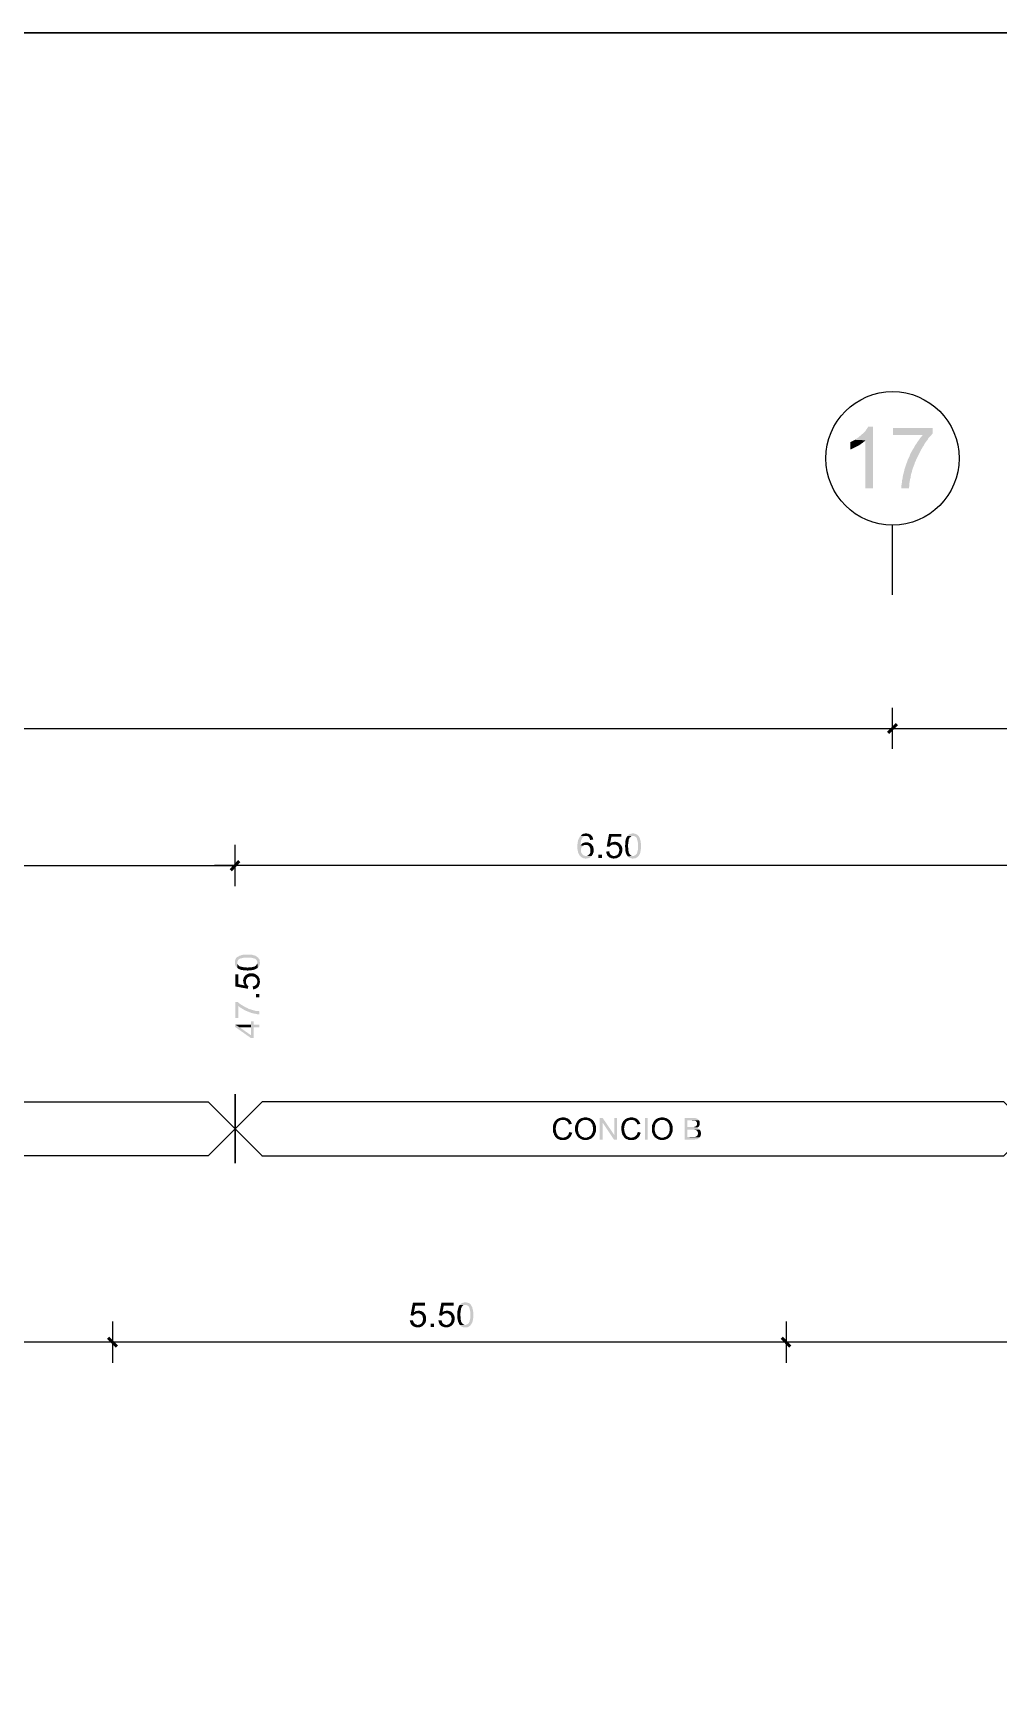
# Model space of a CAD drawing. Header units: millimetres. Extents: x 0.3 to 47.5, y 0.1 to 28.
# Drawn here: x 26.8 to 29.91, y 22.68 to 27.97 of the extents above; entities that cross this region are included whole.
import ezdxf

# ---------------------------------------------------------------- set-up
doc = ezdxf.new("R2010")
doc.units = ezdxf.units.MM
doc.layers.add('PDF _Geometria', color=7, linetype='Continuous')
doc.layers.add('PDF _Riempimenti solidi', color=7, linetype='Continuous')

msp = doc.modelspace()

# ---------------------------------------------------------------- hatches: boundary and pattern name
at = {"layer": 'PDF _Riempimenti solidi', "transparency": 33554559}
for points in [[(29.5033, 26.7024), (29.4875, 26.7024), (29.4875, 26.7016), (29.485, 26.6974), (29.4817, 26.6932), (29.4792, 26.6891), (29.4708, 26.6807), (29.4658, 26.6766), (29.4633, 26.6741), (29.455, 26.6674), (29.45, 26.6641), (29.4458, 26.6607), (29.4792, 26.6591), (29.4792, 26.5049), (29.5033, 26.5049)], [(29.695, 26.6991), (29.5675, 26.6991), (29.5675, 26.6757), (29.6633, 26.6757), (29.6625, 26.6749), (29.6592, 26.6707), (29.6558, 26.6674), (29.6533, 26.6632), (29.65, 26.6582), (29.6467, 26.6541), (29.6442, 26.6499), (29.6408, 26.6449), (29.6375, 26.6399), (29.635, 26.6349), (29.6317, 26.6299), (29.6292, 26.6249), (29.6275, 26.6224), (29.625, 26.6174), (29.6225, 26.6124), (29.6208, 26.6074), (29.6183, 26.6024), (29.6158, 26.5974), (29.6142, 26.5924), (29.6125, 26.5874), (29.61, 26.5816), (29.6083, 26.5766), (29.6067, 26.5716), (29.605, 26.5666), (29.6042, 26.5607), (29.6033, 26.5591), (29.6017, 26.5524), (29.6, 26.5466), (29.5992, 26.5407), (29.5983, 26.5349), (29.5967, 26.5299), (29.5967, 26.5241), (29.5958, 26.5191), (29.595, 26.5141), (29.595, 26.5049), (29.6192, 26.5049), (29.62, 26.5107), (29.6208, 26.5166), (29.6208, 26.5224), (29.6217, 26.5274), (29.6225, 26.5332), (29.6242, 26.5382), (29.625, 26.5441), (29.6258, 26.5491), (29.6275, 26.5541), (29.6292, 26.5591), (29.6292, 26.5616), (29.6308, 26.5666), (29.6325, 26.5716), (29.635, 26.5774), (29.6367, 26.5824), (29.6383, 26.5874), (29.6408, 26.5924), (29.6425, 26.5974), (29.645, 26.6024), (29.6475, 26.6074), (29.65, 26.6124), (29.6525, 26.6174), (29.655, 26.6224), (29.6575, 26.6274), (29.66, 26.6316), (29.6633, 26.6374), (29.6667, 26.6424), (29.6692, 26.6474), (29.6725, 26.6524), (29.6758, 26.6566), (29.6792, 26.6607), (29.6817, 26.6657), (29.685, 26.6691), (29.6883, 26.6732), (29.6917, 26.6766), (29.695, 26.6807)], [(29.4458, 26.6607), (29.4308, 26.6532), (29.4308, 26.6299), (29.4317, 26.6299), (29.4358, 26.6316), (29.4508, 26.6391), (29.4567, 26.6424), (29.4575, 26.6424), (29.4675, 26.6491), (29.4717, 26.6524), (29.4758, 26.6557), (29.4792, 26.6591)], [(28.5817, 25.3957), (28.5783, 25.3957), (28.5758, 25.3949), (28.5733, 25.3949), (28.5683, 25.3924), (28.5667, 25.3907), (28.565, 25.3899), (28.5633, 25.3882), (28.5808, 25.3874), (28.585, 25.3874), (28.5875, 25.3866), (28.5892, 25.3849), (28.5908, 25.3832), (28.5917, 25.3816), (28.5925, 25.3799), (28.5933, 25.3774), (28.5942, 25.3749), (28.6042, 25.3757), (28.6033, 25.3774), (28.6033, 25.3799), (28.6025, 25.3816), (28.6017, 25.3841), (28.6, 25.3874), (28.5983, 25.3891), (28.5967, 25.3907), (28.5958, 25.3916), (28.5925, 25.3932), (28.59, 25.3941), (28.5883, 25.3949), (28.5858, 25.3949), (28.5842, 25.3957)], [(28.6942, 25.3941), (28.655, 25.3941), (28.6475, 25.3541), (28.6558, 25.3524), (28.6575, 25.3541), (28.6583, 25.3557), (28.66, 25.3566), (28.6625, 25.3582), (28.6658, 25.3599), (28.6708, 25.3599), (28.6908, 25.3616), (28.6892, 25.3632), (28.6583, 25.3641), (28.6625, 25.3849), (28.6942, 25.3849)], [(28.7317, 25.3957), (28.7292, 25.3957), (28.7275, 25.3949), (28.725, 25.3949), (28.7233, 25.3941), (28.7208, 25.3932), (28.7192, 25.3924), (28.7175, 25.3907), (28.7142, 25.3874), (28.735, 25.3874), (28.7367, 25.3866), (28.7383, 25.3857), (28.74, 25.3849), (28.7433, 25.3816), (28.7433, 25.3807), (28.7442, 25.3799), (28.745, 25.3782), (28.745, 25.3766), (28.7458, 25.3749), (28.7458, 25.3732), (28.7467, 25.3716), (28.7467, 25.3691), (28.7475, 25.3666), (28.7475, 25.3432), (28.7467, 25.3416), (28.7467, 25.3391), (28.7458, 25.3374), (28.7458, 25.3349), (28.745, 25.3332), (28.7442, 25.3324), (28.7442, 25.3307), (28.7392, 25.3257), (28.7375, 25.3249), (28.7358, 25.3241), (28.7342, 25.3232), (28.7317, 25.3232), (28.715, 25.3224), (28.7167, 25.3207), (28.7175, 25.3199), (28.7192, 25.3182), (28.7217, 25.3174), (28.7233, 25.3166), (28.725, 25.3157), (28.7275, 25.3157), (28.7292, 25.3149), (28.7325, 25.3149), (28.7342, 25.3157), (28.7392, 25.3157), (28.7408, 25.3166), (28.7425, 25.3174), (28.745, 25.3191), (28.7458, 25.3199), (28.7467, 25.3199), (28.7483, 25.3216), (28.7492, 25.3232), (28.7508, 25.3249), (28.7517, 25.3266), (28.7533, 25.3291), (28.7542, 25.3307), (28.755, 25.3332), (28.755, 25.3349), (28.7558, 25.3374), (28.7567, 25.3391), (28.7567, 25.3432), (28.7575, 25.3457), (28.7575, 25.3641), (28.7567, 25.3666), (28.7567, 25.3707), (28.7558, 25.3724), (28.7558, 25.3741), (28.755, 25.3757), (28.7542, 25.3782), (28.7542, 25.3799), (28.7525, 25.3824), (28.75, 25.3874), (28.7483, 25.3891), (28.745, 25.3924), (28.7433, 25.3932), (28.7425, 25.3932), (28.7408, 25.3941), (28.7383, 25.3949), (28.7367, 25.3949), (28.7342, 25.3957)], [(28.5633, 25.3882), (28.5617, 25.3866), (28.5608, 25.3849), (28.56, 25.3841), (28.5583, 25.3807), (28.5575, 25.3791), (28.5567, 25.3766), (28.5558, 25.3749), (28.555, 25.3732), (28.555, 25.3707), (28.5542, 25.3691), (28.5542, 25.3641), (28.5533, 25.3616), (28.5533, 25.3449), (28.5542, 25.3424), (28.5542, 25.3399), (28.555, 25.3374), (28.555, 25.3357), (28.5558, 25.3332), (28.5567, 25.3316), (28.5575, 25.3299), (28.5583, 25.3282), (28.5592, 25.3266), (28.56, 25.3257), (28.5608, 25.3241), (28.5617, 25.3232), (28.5633, 25.3216), (28.565, 25.3207), (28.5667, 25.3191), (28.5683, 25.3182), (28.57, 25.3174), (28.5717, 25.3166), (28.5742, 25.3157), (28.5758, 25.3157), (28.5783, 25.3149), (28.5808, 25.3149), (28.5833, 25.3157), (28.5875, 25.3157), (28.5892, 25.3166), (28.5917, 25.3174), (28.5933, 25.3182), (28.5933, 25.3191), (28.595, 25.3199), (28.5967, 25.3216), (28.5983, 25.3232), (28.5783, 25.3232), (28.5767, 25.3241), (28.5742, 25.3249), (28.5725, 25.3257), (28.5717, 25.3257), (28.57, 25.3274), (28.5692, 25.3291), (28.5675, 25.3307), (28.5667, 25.3324), (28.5658, 25.3332), (28.565, 25.3357), (28.565, 25.3374), (28.5642, 25.3399), (28.5642, 25.3424), (28.565, 25.3449), (28.565, 25.3474), (28.5658, 25.3491), (28.5667, 25.3507), (28.5675, 25.3532), (28.5692, 25.3541), (28.57, 25.3557), (28.5717, 25.3566), (28.5625, 25.3574), (28.5633, 25.3582), (28.5633, 25.3682), (28.5642, 25.3699), (28.5642, 25.3724), (28.565, 25.3741), (28.5658, 25.3757), (28.5667, 25.3766), (28.5675, 25.3791), (28.5683, 25.3807), (28.5717, 25.3841), (28.5725, 25.3849), (28.575, 25.3866), (28.5767, 25.3874), (28.5808, 25.3874)], [(28.5817, 25.3674), (28.5775, 25.3674), (28.5758, 25.3666), (28.5733, 25.3657), (28.5717, 25.3649), (28.5708, 25.3649), (28.5692, 25.3632), (28.5675, 25.3624), (28.5625, 25.3574), (28.5717, 25.3566), (28.5742, 25.3582), (28.5758, 25.3582), (28.5775, 25.3591), (28.58, 25.3591), (28.5983, 25.3607), (28.5975, 25.3616), (28.5958, 25.3632), (28.5942, 25.3641), (28.5925, 25.3649), (28.59, 25.3657), (28.5883, 25.3666), (28.5867, 25.3674), (28.5842, 25.3674)], [(28.5983, 25.3607), (28.58, 25.3591), (28.5842, 25.3591), (28.5858, 25.3582), (28.5875, 25.3574), (28.5908, 25.3541), (28.5917, 25.3541), (28.5925, 25.3524), (28.5933, 25.3507), (28.5942, 25.3482), (28.595, 25.3466), (28.595, 25.3349), (28.5942, 25.3332), (28.5933, 25.3316), (28.5925, 25.3299), (28.5908, 25.3282), (28.59, 25.3274), (28.5883, 25.3257), (28.5867, 25.3249), (28.585, 25.3241), (28.5825, 25.3232), (28.5808, 25.3232), (28.5983, 25.3232), (28.6, 25.3249), (28.6008, 25.3266), (28.6025, 25.3282), (28.6025, 25.3291), (28.6033, 25.3316), (28.6042, 25.3332), (28.605, 25.3357), (28.605, 25.3474), (28.6042, 25.3499), (28.6042, 25.3516), (28.6033, 25.3541), (28.6025, 25.3557), (28.6008, 25.3574), (28.6, 25.3591)], [(28.6733, 25.3691), (28.6725, 25.3691), (28.67, 25.3682), (28.6683, 25.3682), (28.6658, 25.3674), (28.6642, 25.3674), (28.6625, 25.3666), (28.66, 25.3649), (28.6583, 25.3641), (28.6892, 25.3632), (28.6875, 25.3641), (28.6858, 25.3657), (28.6833, 25.3666), (28.68, 25.3682), (28.6775, 25.3682), (28.675, 25.3691)], [(28.6908, 25.3616), (28.6708, 25.3599), (28.6758, 25.3599), (28.6775, 25.3591), (28.6792, 25.3582), (28.6808, 25.3566), (28.6825, 25.3557), (28.6833, 25.3549), (28.685, 25.3532), (28.6858, 25.3507), (28.6867, 25.3491), (28.6867, 25.3474), (28.6875, 25.3449), (28.6875, 25.3399), (28.6867, 25.3374), (28.6867, 25.3357), (28.6858, 25.3332), (28.685, 25.3316), (28.6842, 25.3299), (28.6825, 25.3282), (28.6808, 25.3266), (28.6792, 25.3257), (28.6767, 25.3241), (28.675, 25.3241), (28.6725, 25.3232), (28.6708, 25.3232), (28.69, 25.3232), (28.6917, 25.3249), (28.6925, 25.3266), (28.6942, 25.3291), (28.695, 25.3307), (28.6958, 25.3324), (28.6967, 25.3349), (28.6967, 25.3366), (28.6975, 25.3391), (28.6975, 25.3491), (28.6967, 25.3507), (28.6958, 25.3532), (28.6933, 25.3582), (28.6917, 25.3599)], [(28.7142, 25.3874), (28.7133, 25.3857), (28.7117, 25.3841), (28.7108, 25.3824), (28.71, 25.3799), (28.7092, 25.3782), (28.7092, 25.3774), (28.7083, 25.3757), (28.7083, 25.3741), (28.7075, 25.3716), (28.7075, 25.3699), (28.7067, 25.3674), (28.7067, 25.3582), (28.7058, 25.3557), (28.7058, 25.3541), (28.7067, 25.3516), (28.7067, 25.3432), (28.7075, 25.3416), (28.7075, 25.3391), (28.7083, 25.3366), (28.7083, 25.3349), (28.7092, 25.3332), (28.71, 25.3307), (28.7108, 25.3291), (28.7117, 25.3274), (28.7125, 25.3257), (28.7133, 25.3249), (28.7142, 25.3232), (28.715, 25.3224), (28.7317, 25.3232), (28.7292, 25.3232), (28.7258, 25.3249), (28.7242, 25.3266), (28.7225, 25.3274), (28.7208, 25.3299), (28.72, 25.3307), (28.7183, 25.3341), (28.7183, 25.3357), (28.7175, 25.3374), (28.7175, 25.3391), (28.7167, 25.3416), (28.7167, 25.3491), (28.7158, 25.3524), (28.7158, 25.3599), (28.7167, 25.3632), (28.7167, 25.3682), (28.7175, 25.3699), (28.7175, 25.3724), (28.7183, 25.3741), (28.7183, 25.3766), (28.7192, 25.3782), (28.72, 25.3791), (28.72, 25.3807), (28.7208, 25.3824), (28.7225, 25.3832), (28.7242, 25.3849), (28.7258, 25.3866), (28.7275, 25.3874), (28.7317, 25.3874)], [(28.6558, 25.3382), (28.645, 25.3374), (28.6458, 25.3357), (28.6458, 25.3341), (28.6467, 25.3316), (28.6475, 25.3299), (28.6483, 25.3274), (28.6492, 25.3257), (28.65, 25.3241), (28.6517, 25.3224), (28.6533, 25.3216), (28.6542, 25.3199), (28.6558, 25.3191), (28.6575, 25.3182), (28.66, 25.3174), (28.6617, 25.3166), (28.6642, 25.3157), (28.6658, 25.3157), (28.6683, 25.3149), (28.6708, 25.3149), (28.6733, 25.3157), (28.6775, 25.3157), (28.68, 25.3166), (28.6833, 25.3182), (28.685, 25.3191), (28.6867, 25.3199), (28.69, 25.3232), (28.6683, 25.3232), (28.6667, 25.3241), (28.6642, 25.3249), (28.6625, 25.3257), (28.6608, 25.3266), (28.66, 25.3282), (28.6583, 25.3299), (28.6575, 25.3316), (28.6567, 25.3332), (28.6558, 25.3357)], [(27.4517, 24.9807), (27.4517, 24.9782), (27.4525, 24.9766), (27.4525, 24.9741), (27.4533, 24.9724), (27.4542, 24.9699), (27.455, 24.9682), (27.4583, 24.9649), (27.46, 24.9632), (27.46, 24.9841), (27.4608, 24.9857), (27.4617, 24.9874), (27.4625, 24.9891), (27.4642, 24.9907), (27.4658, 24.9924), (27.4667, 24.9924), (27.4675, 24.9932), (27.4692, 24.9941), (27.4708, 24.9941), (27.4725, 24.9949), (27.4742, 24.9949), (27.4758, 24.9957), (27.4783, 24.9957), (27.4808, 24.9966), (27.5042, 24.9966), (27.5058, 24.9957), (27.5083, 24.9957), (27.51, 24.9949), (27.5125, 24.9949), (27.5142, 24.9941), (27.515, 24.9932), (27.5167, 24.9932), (27.5175, 24.9924), (27.5183, 24.9916), (27.52, 24.9899), (27.5217, 24.9882), (27.5233, 24.9849), (27.5242, 24.9832), (27.5242, 24.9807), (27.525, 24.9641), (27.5267, 24.9657), (27.5275, 24.9666), (27.5292, 24.9682), (27.53, 24.9707), (27.5308, 24.9724), (27.5317, 24.9741), (27.5317, 24.9766), (27.5325, 24.9782), (27.5325, 24.9816), (27.5317, 24.9832), (27.5317, 24.9882), (27.5308, 24.9899), (27.53, 24.9916), (27.5283, 24.9941), (27.5275, 24.9949), (27.5275, 24.9957), (27.5258, 24.9974), (27.5242, 24.9982), (27.5225, 24.9999), (27.5208, 25.0007), (27.5183, 25.0024), (27.5167, 25.0032), (27.5142, 25.0041), (27.5125, 25.0041), (27.51, 25.0049), (27.5083, 25.0057), (27.5042, 25.0057), (27.5017, 25.0066), (27.4833, 25.0066), (27.4808, 25.0057), (27.4767, 25.0057), (27.475, 25.0049), (27.4733, 25.0049), (27.4717, 25.0041), (27.4692, 25.0032), (27.4675, 25.0032), (27.465, 25.0016), (27.4633, 25.0007), (27.46, 24.9991), (27.4583, 24.9974), (27.455, 24.9941), (27.4542, 24.9924), (27.4542, 24.9916), (27.4533, 24.9899), (27.4525, 24.9874), (27.4525, 24.9857), (27.4517, 24.9832)], [(27.46, 24.9632), (27.4617, 24.9624), (27.4633, 24.9607), (27.465, 24.9599), (27.4675, 24.9591), (27.4692, 24.9582), (27.47, 24.9582), (27.4717, 24.9574), (27.4733, 24.9574), (27.4758, 24.9566), (27.4775, 24.9566), (27.48, 24.9557), (27.4892, 24.9557), (27.4917, 24.9549), (27.4933, 24.9549), (27.4958, 24.9557), (27.5042, 24.9557), (27.5058, 24.9566), (27.5083, 24.9566), (27.5108, 24.9574), (27.5125, 24.9574), (27.5142, 24.9582), (27.5167, 24.9591), (27.52, 24.9607), (27.5217, 24.9616), (27.5225, 24.9624), (27.5242, 24.9632), (27.525, 24.9641), (27.5242, 24.9807), (27.5242, 24.9782), (27.5233, 24.9766), (27.5225, 24.9749), (27.5208, 24.9732), (27.52, 24.9716), (27.5175, 24.9699), (27.5167, 24.9691), (27.515, 24.9682), (27.5133, 24.9674), (27.5117, 24.9674), (27.51, 24.9666), (27.5083, 24.9666), (27.5058, 24.9657), (27.4983, 24.9657), (27.495, 24.9649), (27.49, 24.9649), (27.4875, 24.9657), (27.4792, 24.9657), (27.4775, 24.9666), (27.475, 24.9666), (27.4733, 24.9674), (27.4708, 24.9674), (27.4692, 24.9682), (27.4683, 24.9691), (27.4667, 24.9691), (27.465, 24.9699), (27.4642, 24.9716), (27.4625, 24.9732), (27.4608, 24.9749), (27.46, 24.9766), (27.46, 24.9807)], [(27.4533, 24.9432), (27.4533, 24.9041), (27.4933, 24.8966), (27.495, 24.9049), (27.4933, 24.9066), (27.4917, 24.9074), (27.4908, 24.9091), (27.4892, 24.9116), (27.4883, 24.9132), (27.4875, 24.9149), (27.4875, 24.9199), (27.4858, 24.9399), (27.4842, 24.9382), (27.4833, 24.9074), (27.4625, 24.9116), (27.4625, 24.9432)], [(27.4783, 24.9224), (27.4783, 24.9216), (27.4792, 24.9191), (27.4792, 24.9174), (27.48, 24.9149), (27.48, 24.9132), (27.4808, 24.9116), (27.4825, 24.9091), (27.4833, 24.9074), (27.4842, 24.9382), (27.4833, 24.9366), (27.4817, 24.9349), (27.4808, 24.9324), (27.4792, 24.9291), (27.4792, 24.9266), (27.4783, 24.9241)], [(27.4858, 24.9399), (27.4875, 24.9199), (27.4875, 24.9249), (27.4883, 24.9266), (27.4892, 24.9282), (27.4908, 24.9299), (27.4917, 24.9316), (27.4925, 24.9324), (27.4942, 24.9341), (27.4967, 24.9349), (27.4983, 24.9357), (27.5, 24.9357), (27.5025, 24.9366), (27.5075, 24.9366), (27.51, 24.9357), (27.5117, 24.9357), (27.5142, 24.9349), (27.5158, 24.9341), (27.5175, 24.9332), (27.5208, 24.9299), (27.5217, 24.9282), (27.5233, 24.9257), (27.5233, 24.9241), (27.5242, 24.9216), (27.5242, 24.9199), (27.5242, 24.9391), (27.5225, 24.9407), (27.5208, 24.9416), (27.5183, 24.9432), (27.5167, 24.9441), (27.515, 24.9449), (27.5125, 24.9457), (27.5108, 24.9457), (27.5083, 24.9466), (27.4983, 24.9466), (27.4967, 24.9457), (27.4942, 24.9449), (27.4908, 24.9432), (27.4892, 24.9424), (27.4875, 24.9407)], [(27.5092, 24.9049), (27.51, 24.8941), (27.5117, 24.8949), (27.5133, 24.8949), (27.5158, 24.8957), (27.5175, 24.8966), (27.52, 24.8974), (27.5233, 24.8991), (27.525, 24.9007), (27.5258, 24.9024), (27.5275, 24.9032), (27.5292, 24.9066), (27.53, 24.9091), (27.5308, 24.9107), (27.5317, 24.9132), (27.5317, 24.9149), (27.5325, 24.9174), (27.5325, 24.9199), (27.5317, 24.9224), (27.5317, 24.9266), (27.5308, 24.9291), (27.53, 24.9307), (27.5283, 24.9341), (27.5275, 24.9357), (27.5242, 24.9391), (27.5242, 24.9174), (27.5233, 24.9157), (27.5225, 24.9132), (27.5208, 24.9099), (27.5192, 24.9091), (27.5175, 24.9074), (27.5158, 24.9066), (27.5142, 24.9057), (27.5117, 24.9049)], [(27.4533, 24.8541), (27.4533, 24.8032), (27.4625, 24.8032), (27.4625, 24.8424), (27.4625, 24.8416), (27.4642, 24.8407), (27.4675, 24.8374), (27.4692, 24.8366), (27.4708, 24.8349), (27.4733, 24.8341), (27.475, 24.8332), (27.4767, 24.8316), (27.4792, 24.8307), (27.4808, 24.8291), (27.4833, 24.8282), (27.4842, 24.8274), (27.4858, 24.8266), (27.4875, 24.8257), (27.49, 24.8249), (27.4917, 24.8241), (27.4942, 24.8232), (27.4958, 24.8224), (27.4983, 24.8216), (27.5, 24.8207), (27.5025, 24.8199), (27.5042, 24.8191), (27.5067, 24.8191), (27.5083, 24.8182), (27.5092, 24.8182), (27.5117, 24.8174), (27.5142, 24.8166), (27.5167, 24.8166), (27.5192, 24.8157), (27.5208, 24.8157), (27.5233, 24.8149), (27.5292, 24.8149), (27.5308, 24.8141), (27.5308, 24.8241), (27.5283, 24.8249), (27.5242, 24.8249), (27.5217, 24.8257), (27.5175, 24.8257), (27.515, 24.8266), (27.5133, 24.8274), (27.5108, 24.8274), (27.5092, 24.8282), (27.5083, 24.8282), (27.5058, 24.8291), (27.5042, 24.8299), (27.5017, 24.8307), (27.5, 24.8307), (27.4975, 24.8316), (27.4958, 24.8324), (27.4942, 24.8332), (27.4917, 24.8349), (27.49, 24.8357), (27.4875, 24.8366), (27.4858, 24.8374), (27.4842, 24.8382), (27.4817, 24.8399), (27.4783, 24.8416), (27.4758, 24.8432), (27.4742, 24.8441), (27.4717, 24.8457), (27.47, 24.8466), (27.4683, 24.8482), (27.4667, 24.8491), (27.465, 24.8507), (27.4633, 24.8516), (27.4617, 24.8532), (27.4608, 24.8541)], [(27.4525, 24.7816), (27.4525, 24.7741), (27.5033, 24.7382), (27.5117, 24.7382), (27.5117, 24.7724), (27.5308, 24.7724), (27.5308, 24.7816), (27.5117, 24.7816), (27.5117, 24.7924), (27.5033, 24.7924), (27.5033, 24.7474), (27.4675, 24.7724)], [(27.4525, 24.7816), (27.4675, 24.7724), (27.5033, 24.7724), (27.5033, 24.7474), (27.5033, 24.7816)], [(28.5075, 24.4832), (28.5033, 24.4832), (28.5008, 24.4824), (28.4992, 24.4824), (28.4975, 24.4816), (28.4958, 24.4816), (28.4933, 24.4807), (28.4917, 24.4799), (28.49, 24.4791), (28.4883, 24.4782), (28.4867, 24.4766), (28.4858, 24.4757), (28.4842, 24.4741), (28.4825, 24.4732), (28.4817, 24.4716), (28.48, 24.4699), (28.4792, 24.4682), (28.4783, 24.4666), (28.4775, 24.4649), (28.4767, 24.4632), (28.4758, 24.4607), (28.4758, 24.4591), (28.475, 24.4574), (28.475, 24.4557), (28.4742, 24.4532), (28.4742, 24.4416), (28.475, 24.4399), (28.475, 24.4357), (28.4767, 24.4324), (28.4775, 24.4299), (28.4775, 24.4282), (28.4783, 24.4266), (28.48, 24.4249), (28.4808, 24.4232), (28.4817, 24.4216), (28.4833, 24.4199), (28.4842, 24.4182), (28.4858, 24.4174), (28.5067, 24.4182), (28.5033, 24.4182), (28.5017, 24.4191), (28.5, 24.4191), (28.4983, 24.4199), (28.4958, 24.4207), (28.4942, 24.4216), (28.4933, 24.4224), (28.4917, 24.4232), (28.49, 24.4249), (28.4892, 24.4266), (28.4883, 24.4282), (28.4867, 24.4316), (28.4858, 24.4316), (28.4858, 24.4332), (28.485, 24.4357), (28.485, 24.4374), (28.4842, 24.4391), (28.4842, 24.4432), (28.4833, 24.4449), (28.4833, 24.4491), (28.4842, 24.4516), (28.4842, 24.4549), (28.485, 24.4574), (28.485, 24.4591), (28.4883, 24.4657), (28.4892, 24.4674), (28.4908, 24.4691), (28.4917, 24.4699), (28.4933, 24.4716), (28.4942, 24.4716), (28.4958, 24.4724), (28.4992, 24.4741), (28.5008, 24.4749), (28.5075, 24.4749), (28.5275, 24.4757), (28.5267, 24.4766), (28.525, 24.4774), (28.5242, 24.4782), (28.5225, 24.4799), (28.5208, 24.4807), (28.5192, 24.4807), (28.5175, 24.4816), (28.515, 24.4824), (28.5133, 24.4824), (28.5117, 24.4832), (28.5092, 24.4832)], [(28.5275, 24.4757), (28.5075, 24.4749), (28.5117, 24.4749), (28.5142, 24.4741), (28.5158, 24.4732), (28.5192, 24.4716), (28.52, 24.4707), (28.5208, 24.4691), (28.5225, 24.4682), (28.5233, 24.4666), (28.5242, 24.4649), (28.525, 24.4624), (28.5258, 24.4607), (28.535, 24.4624), (28.535, 24.4641), (28.5333, 24.4674), (28.5325, 24.4691), (28.5317, 24.4707), (28.53, 24.4724), (28.5292, 24.4741)], [(28.5575, 24.4757), (28.5567, 24.4749), (28.555, 24.4732), (28.5542, 24.4724), (28.5533, 24.4716), (28.5525, 24.4699), (28.5517, 24.4682), (28.5492, 24.4657), (28.5492, 24.4641), (28.5483, 24.4616), (28.5475, 24.4599), (28.5467, 24.4582), (28.5467, 24.4566), (28.5458, 24.4541), (28.5458, 24.4391), (28.5467, 24.4374), (28.5467, 24.4357), (28.5475, 24.4341), (28.5483, 24.4316), (28.55, 24.4282), (28.5508, 24.4266), (28.5517, 24.4249), (28.5525, 24.4232), (28.5542, 24.4216), (28.555, 24.4199), (28.5567, 24.4191), (28.5583, 24.4174), (28.56, 24.4166), (28.5617, 24.4149), (28.5625, 24.4149), (28.5642, 24.4141), (28.5658, 24.4132), (28.5675, 24.4124), (28.5692, 24.4116), (28.5717, 24.4116), (28.5733, 24.4107), (28.585, 24.4107), (28.5875, 24.4116), (28.5892, 24.4116), (28.5908, 24.4124), (28.5925, 24.4132), (28.595, 24.4141), (28.5983, 24.4157), (28.6, 24.4174), (28.6017, 24.4182), (28.575, 24.4182), (28.5733, 24.4191), (28.5717, 24.4199), (28.57, 24.4199), (28.5683, 24.4207), (28.5667, 24.4216), (28.565, 24.4232), (28.5633, 24.4241), (28.5617, 24.4257), (28.5608, 24.4274), (28.5592, 24.4291), (28.5583, 24.4307), (28.5575, 24.4316), (28.5575, 24.4341), (28.5558, 24.4374), (28.5558, 24.4391), (28.555, 24.4416), (28.555, 24.4499), (28.5558, 24.4524), (28.5558, 24.4566), (28.5567, 24.4582), (28.5575, 24.4599), (28.5575, 24.4616), (28.5583, 24.4632), (28.5592, 24.4649), (28.56, 24.4657), (28.5617, 24.4674), (28.5625, 24.4682), (28.5633, 24.4691), (28.565, 24.4707), (28.5667, 24.4716), (28.5683, 24.4724), (28.57, 24.4732), (28.5717, 24.4741), (28.5733, 24.4749), (28.5792, 24.4749)], [(28.5792, 24.4832), (28.575, 24.4832), (28.5733, 24.4824), (28.5708, 24.4824), (28.5692, 24.4816), (28.5675, 24.4816), (28.5658, 24.4807), (28.5642, 24.4799), (28.5625, 24.4791), (28.5608, 24.4782), (28.5592, 24.4774), (28.5575, 24.4757), (28.5792, 24.4749), (28.585, 24.4749), (28.5867, 24.4741), (28.5883, 24.4732), (28.59, 24.4724), (28.5933, 24.4707), (28.595, 24.4699), (28.5958, 24.4682), (28.5975, 24.4666), (28.5983, 24.4649), (28.5992, 24.4632), (28.6008, 24.4616), (28.6008, 24.4599), (28.6017, 24.4582), (28.6025, 24.4566), (28.6025, 24.4532), (28.6033, 24.4507), (28.6033, 24.4407), (28.6025, 24.4391), (28.6025, 24.4366), (28.6017, 24.4349), (28.6, 24.4316), (28.5992, 24.4299), (28.5983, 24.4282), (28.5975, 24.4274), (28.5967, 24.4257), (28.595, 24.4241), (28.5933, 24.4232), (28.5917, 24.4216), (28.59, 24.4207), (28.5883, 24.4199), (28.5867, 24.4199), (28.5833, 24.4182), (28.5792, 24.4182), (28.6017, 24.4182), (28.6025, 24.4199), (28.6042, 24.4207), (28.605, 24.4224), (28.6067, 24.4241), (28.6075, 24.4257), (28.6092, 24.4291), (28.61, 24.4316), (28.6117, 24.4349), (28.6117, 24.4366), (28.6125, 24.4382), (28.6125, 24.4549), (28.6117, 24.4566), (28.6117, 24.4582), (28.6108, 24.4607), (28.61, 24.4624), (28.61, 24.4641), (28.6092, 24.4657), (28.6083, 24.4657), (28.6075, 24.4674), (28.6067, 24.4691), (28.6058, 24.4707), (28.6042, 24.4724), (28.6033, 24.4741), (28.6017, 24.4749), (28.6, 24.4766), (28.5983, 24.4774), (28.5967, 24.4782), (28.5958, 24.4791), (28.5925, 24.4807), (28.5908, 24.4816), (28.5892, 24.4816), (28.5875, 24.4824), (28.585, 24.4824), (28.5833, 24.4832), (28.5817, 24.4832)], [(28.6342, 24.4816), (28.625, 24.4816), (28.625, 24.4116), (28.6342, 24.4116), (28.6342, 24.4666)], [(28.6808, 24.4816), (28.6717, 24.4816), (28.6717, 24.4266), (28.6708, 24.4116), (28.6808, 24.4116)], [(28.7275, 24.4832), (28.7233, 24.4832), (28.7208, 24.4824), (28.7192, 24.4824), (28.7175, 24.4816), (28.7158, 24.4816), (28.7133, 24.4807), (28.7117, 24.4799), (28.71, 24.4791), (28.7083, 24.4782), (28.7067, 24.4766), (28.7058, 24.4757), (28.7042, 24.4741), (28.7025, 24.4732), (28.7017, 24.4716), (28.7, 24.4699), (28.6992, 24.4682), (28.6983, 24.4666), (28.6975, 24.4649), (28.6967, 24.4632), (28.6958, 24.4607), (28.6958, 24.4591), (28.695, 24.4574), (28.695, 24.4557), (28.6942, 24.4532), (28.6942, 24.4416), (28.695, 24.4399), (28.695, 24.4357), (28.6967, 24.4324), (28.6975, 24.4299), (28.6975, 24.4282), (28.6983, 24.4266), (28.7, 24.4249), (28.7008, 24.4232), (28.7017, 24.4216), (28.7033, 24.4199), (28.7042, 24.4182), (28.7058, 24.4174), (28.7267, 24.4182), (28.7233, 24.4182), (28.7217, 24.4191), (28.72, 24.4191), (28.7183, 24.4199), (28.7158, 24.4207), (28.7142, 24.4216), (28.7133, 24.4224), (28.7117, 24.4232), (28.71, 24.4249), (28.7092, 24.4266), (28.7083, 24.4282), (28.7067, 24.4316), (28.7058, 24.4316), (28.7058, 24.4332), (28.705, 24.4357), (28.705, 24.4374), (28.7042, 24.4391), (28.7042, 24.4432), (28.7033, 24.4449), (28.7033, 24.4491), (28.7042, 24.4516), (28.7042, 24.4549), (28.705, 24.4574), (28.705, 24.4591), (28.7058, 24.4607), (28.7067, 24.4624), (28.7092, 24.4674), (28.7108, 24.4691), (28.7117, 24.4699), (28.7133, 24.4716), (28.7142, 24.4716), (28.7208, 24.4749), (28.7275, 24.4749), (28.7475, 24.4757), (28.7467, 24.4766), (28.745, 24.4774), (28.7442, 24.4782), (28.7425, 24.4799), (28.7408, 24.4807), (28.7392, 24.4807), (28.7375, 24.4816), (28.735, 24.4824), (28.7333, 24.4824), (28.7317, 24.4832), (28.7292, 24.4832)], [(28.7475, 24.4757), (28.7275, 24.4749), (28.7317, 24.4749), (28.7342, 24.4741), (28.7375, 24.4724), (28.7392, 24.4716), (28.74, 24.4707), (28.7408, 24.4691), (28.7425, 24.4682), (28.7433, 24.4666), (28.7442, 24.4649), (28.745, 24.4624), (28.7458, 24.4607), (28.755, 24.4624), (28.755, 24.4641), (28.7533, 24.4674), (28.7525, 24.4691), (28.7517, 24.4707), (28.75, 24.4724), (28.7492, 24.4741)], [(28.8042, 24.4757), (28.8033, 24.4749), (28.8017, 24.4732), (28.8008, 24.4724), (28.8, 24.4716), (28.7992, 24.4699), (28.7983, 24.4682), (28.7958, 24.4657), (28.7958, 24.4641), (28.795, 24.4616), (28.7942, 24.4599), (28.7933, 24.4582), (28.7933, 24.4566), (28.7925, 24.4541), (28.7925, 24.4391), (28.7933, 24.4374), (28.7933, 24.4357), (28.7942, 24.4341), (28.795, 24.4316), (28.7967, 24.4282), (28.7975, 24.4266), (28.7983, 24.4249), (28.7992, 24.4232), (28.8008, 24.4216), (28.8017, 24.4199), (28.8033, 24.4191), (28.805, 24.4174), (28.8067, 24.4166), (28.8083, 24.4149), (28.8092, 24.4149), (28.8125, 24.4132), (28.8142, 24.4124), (28.8158, 24.4116), (28.8183, 24.4116), (28.82, 24.4107), (28.8317, 24.4107), (28.8342, 24.4116), (28.8358, 24.4116), (28.8375, 24.4124), (28.8392, 24.4132), (28.8417, 24.4141), (28.845, 24.4157), (28.8467, 24.4174), (28.8483, 24.4182), (28.8217, 24.4182), (28.82, 24.4191), (28.8183, 24.4199), (28.8167, 24.4199), (28.815, 24.4207), (28.8133, 24.4216), (28.8117, 24.4232), (28.81, 24.4241), (28.8083, 24.4257), (28.8075, 24.4274), (28.8058, 24.4291), (28.805, 24.4307), (28.8042, 24.4316), (28.8042, 24.4341), (28.8033, 24.4357), (28.8025, 24.4374), (28.8025, 24.4391), (28.8017, 24.4416), (28.8017, 24.4499), (28.8025, 24.4524), (28.8025, 24.4566), (28.8033, 24.4582), (28.8042, 24.4599), (28.8042, 24.4616), (28.805, 24.4632), (28.8058, 24.4649), (28.8067, 24.4657), (28.8083, 24.4674), (28.8092, 24.4682), (28.81, 24.4691), (28.8117, 24.4707), (28.8133, 24.4716), (28.815, 24.4724), (28.8167, 24.4732), (28.8183, 24.4741), (28.82, 24.4749), (28.8258, 24.4749)], [(28.8258, 24.4832), (28.8217, 24.4832), (28.82, 24.4824), (28.8175, 24.4824), (28.8158, 24.4816), (28.8142, 24.4816), (28.8125, 24.4807), (28.8108, 24.4799), (28.8092, 24.4791), (28.8075, 24.4782), (28.8058, 24.4774), (28.8042, 24.4757), (28.8258, 24.4749), (28.8317, 24.4749), (28.835, 24.4732), (28.8367, 24.4724), (28.84, 24.4707), (28.8417, 24.4699), (28.8425, 24.4682), (28.8442, 24.4666), (28.845, 24.4649), (28.8458, 24.4632), (28.8475, 24.4616), (28.8475, 24.4599), (28.8483, 24.4582), (28.8492, 24.4566), (28.8492, 24.4532), (28.85, 24.4507), (28.85, 24.4407), (28.8492, 24.4391), (28.8492, 24.4366), (28.8458, 24.4299), (28.845, 24.4282), (28.8442, 24.4274), (28.8433, 24.4257), (28.8417, 24.4241), (28.84, 24.4232), (28.8383, 24.4216), (28.8367, 24.4207), (28.835, 24.4199), (28.8333, 24.4199), (28.8317, 24.4191), (28.83, 24.4182), (28.8258, 24.4182), (28.8483, 24.4182), (28.8492, 24.4199), (28.8508, 24.4207), (28.8517, 24.4224), (28.8533, 24.4241), (28.8558, 24.4291), (28.8567, 24.4316), (28.8575, 24.4332), (28.8583, 24.4349), (28.8583, 24.4366), (28.8592, 24.4382), (28.8592, 24.4549), (28.8583, 24.4566), (28.8583, 24.4582), (28.8575, 24.4607), (28.8567, 24.4624), (28.8567, 24.4641), (28.8558, 24.4657), (28.855, 24.4657), (28.8525, 24.4707), (28.8508, 24.4724), (28.85, 24.4741), (28.8483, 24.4749), (28.8467, 24.4766), (28.845, 24.4774), (28.8433, 24.4782), (28.8425, 24.4791), (28.8375, 24.4816), (28.8358, 24.4816), (28.8342, 24.4824), (28.8317, 24.4824), (28.83, 24.4832), (28.8283, 24.4832)], [(28.9233, 24.4816), (28.8975, 24.4816), (28.8975, 24.4116), (28.93, 24.4116), (28.9317, 24.4124), (28.9358, 24.4124), (28.9358, 24.4132), (28.9383, 24.4132), (28.9417, 24.4149), (28.9433, 24.4166), (28.945, 24.4182), (28.9458, 24.4191), (28.9067, 24.4199), (28.9067, 24.4441), (28.9458, 24.4441), (28.9442, 24.4457), (28.9425, 24.4466), (28.9408, 24.4474), (28.9392, 24.4482), (28.9375, 24.4491), (28.9392, 24.4499), (28.9408, 24.4516), (28.9067, 24.4524), (28.9067, 24.4741), (28.9442, 24.4741), (28.9425, 24.4749), (28.9417, 24.4766), (28.94, 24.4782), (28.9383, 24.4791), (28.9367, 24.4799), (28.9358, 24.4799), (28.9342, 24.4807), (28.9317, 24.4816), (28.9258, 24.4816)], [(28.9442, 24.4741), (28.9208, 24.4741), (28.9217, 24.4732), (28.93, 24.4732), (28.9317, 24.4724), (28.9333, 24.4716), (28.935, 24.4707), (28.9358, 24.4691), (28.9367, 24.4682), (28.9375, 24.4666), (28.9375, 24.4599), (28.9367, 24.4582), (28.9358, 24.4566), (28.9342, 24.4549), (28.9325, 24.4541), (28.9308, 24.4532), (28.93, 24.4532), (28.9283, 24.4524), (28.9067, 24.4524), (28.9408, 24.4516), (28.9425, 24.4524), (28.9433, 24.4541), (28.9442, 24.4557), (28.945, 24.4566), (28.9458, 24.4582), (28.9467, 24.4599), (28.9467, 24.4682), (28.9458, 24.4699), (28.945, 24.4716), (28.9442, 24.4732)], [(28.9458, 24.4441), (28.9225, 24.4441), (28.9283, 24.4441), (28.93, 24.4432), (28.9333, 24.4432), (28.9342, 24.4424), (28.9358, 24.4416), (28.9375, 24.4399), (28.9383, 24.4391), (28.94, 24.4357), (28.9408, 24.4341), (28.9408, 24.4299), (28.94, 24.4274), (28.9392, 24.4257), (28.9383, 24.4249), (28.9375, 24.4232), (28.9358, 24.4224), (28.9342, 24.4216), (28.9325, 24.4207), (28.93, 24.4199), (28.9067, 24.4199), (28.9458, 24.4191), (28.9475, 24.4207), (28.9492, 24.4241), (28.9492, 24.4257), (28.95, 24.4282), (28.95, 24.4357), (28.9492, 24.4374), (28.9492, 24.4391), (28.9483, 24.4407), (28.9467, 24.4424), (28.9467, 24.4432)], [(28.5267, 24.4366), (28.5267, 24.4341), (28.5258, 24.4324), (28.525, 24.4299), (28.5242, 24.4282), (28.5233, 24.4266), (28.5225, 24.4257), (28.5208, 24.4241), (28.52, 24.4232), (28.5192, 24.4224), (28.5175, 24.4216), (28.5158, 24.4207), (28.5142, 24.4199), (28.5125, 24.4191), (28.5108, 24.4191), (28.5083, 24.4182), (28.5067, 24.4182), (28.4858, 24.4174), (28.4875, 24.4157), (28.4883, 24.4149), (28.49, 24.4141), (28.4917, 24.4132), (28.4933, 24.4124), (28.495, 24.4124), (28.4967, 24.4116), (28.4983, 24.4107), (28.5142, 24.4107), (28.5158, 24.4116), (28.5175, 24.4116), (28.5192, 24.4124), (28.5208, 24.4132), (28.5242, 24.4149), (28.5258, 24.4166), (28.5267, 24.4174), (28.5283, 24.4182), (28.5292, 24.4199), (28.5308, 24.4216), (28.5317, 24.4224), (28.5325, 24.4241), (28.5333, 24.4257), (28.5342, 24.4282), (28.5358, 24.4316), (28.5367, 24.4341)], [(28.7467, 24.4366), (28.7467, 24.4341), (28.7458, 24.4324), (28.745, 24.4299), (28.7442, 24.4282), (28.7433, 24.4266), (28.7425, 24.4257), (28.7408, 24.4241), (28.74, 24.4232), (28.7392, 24.4224), (28.7358, 24.4207), (28.7342, 24.4199), (28.7325, 24.4191), (28.7308, 24.4191), (28.7283, 24.4182), (28.7267, 24.4182), (28.7058, 24.4174), (28.7075, 24.4157), (28.7083, 24.4149), (28.71, 24.4141), (28.7117, 24.4132), (28.7133, 24.4124), (28.715, 24.4124), (28.7183, 24.4107), (28.7342, 24.4107), (28.7358, 24.4116), (28.7375, 24.4116), (28.7392, 24.4124), (28.7408, 24.4132), (28.7425, 24.4141), (28.7442, 24.4149), (28.7458, 24.4166), (28.7467, 24.4174), (28.7483, 24.4182), (28.7492, 24.4199), (28.7508, 24.4216), (28.7517, 24.4224), (28.7525, 24.4241), (28.7533, 24.4257), (28.7542, 24.4282), (28.755, 24.4299), (28.7558, 24.4316), (28.7567, 24.4341)], [(28.0633, 23.8874), (28.0242, 23.8874), (28.0167, 23.8474), (28.025, 23.8457), (28.0267, 23.8474), (28.0275, 23.8491), (28.0292, 23.8499), (28.0317, 23.8516), (28.035, 23.8532), (28.04, 23.8532), (28.06, 23.8549), (28.0583, 23.8566), (28.0275, 23.8574), (28.0317, 23.8782), (28.0633, 23.8782)], [(28.0425, 23.8624), (28.0417, 23.8624), (28.0392, 23.8616), (28.0375, 23.8616), (28.035, 23.8607), (28.0333, 23.8607), (28.0317, 23.8599), (28.0292, 23.8582), (28.0275, 23.8574), (28.0583, 23.8566), (28.0567, 23.8574), (28.055, 23.8591), (28.0525, 23.8599), (28.0492, 23.8616), (28.0467, 23.8616), (28.0442, 23.8624)], [(28.155, 23.8874), (28.1158, 23.8874), (28.1083, 23.8474), (28.1167, 23.8457), (28.1183, 23.8474), (28.1192, 23.8491), (28.1208, 23.8499), (28.1233, 23.8516), (28.125, 23.8524), (28.1267, 23.8532), (28.1317, 23.8532), (28.1517, 23.8549), (28.15, 23.8566), (28.1192, 23.8574), (28.1233, 23.8782), (28.155, 23.8782)], [(28.1342, 23.8624), (28.1333, 23.8624), (28.1308, 23.8616), (28.1292, 23.8616), (28.1267, 23.8607), (28.125, 23.8607), (28.1233, 23.8599), (28.1208, 23.8582), (28.1192, 23.8574), (28.15, 23.8566), (28.1483, 23.8574), (28.1467, 23.8591), (28.1442, 23.8599), (28.1425, 23.8607), (28.1408, 23.8616), (28.1383, 23.8616), (28.1358, 23.8624)], [(28.175, 23.8807), (28.1742, 23.8791), (28.1725, 23.8774), (28.1717, 23.8757), (28.1708, 23.8732), (28.17, 23.8716), (28.17, 23.8707), (28.1692, 23.8691), (28.1692, 23.8674), (28.1683, 23.8649), (28.1683, 23.8632), (28.1675, 23.8607), (28.1675, 23.8516), (28.1667, 23.8491), (28.1667, 23.8474), (28.1675, 23.8449), (28.1675, 23.8366), (28.1683, 23.8349), (28.1683, 23.8324), (28.1692, 23.8299), (28.1692, 23.8282), (28.17, 23.8266), (28.1708, 23.8241), (28.1717, 23.8224), (28.1725, 23.8207), (28.1733, 23.8191), (28.1742, 23.8182), (28.175, 23.8166), (28.1758, 23.8157), (28.1925, 23.8166), (28.19, 23.8166), (28.1883, 23.8174), (28.1867, 23.8182), (28.185, 23.8199), (28.1833, 23.8207), (28.1817, 23.8232), (28.1808, 23.8241), (28.1792, 23.8274), (28.1792, 23.8291), (28.1783, 23.8307), (28.1783, 23.8324), (28.1775, 23.8349), (28.1775, 23.8424), (28.1767, 23.8457), (28.1767, 23.8532), (28.1775, 23.8566), (28.1775, 23.8616), (28.1783, 23.8632), (28.1783, 23.8657), (28.1792, 23.8674), (28.1792, 23.8699), (28.18, 23.8716), (28.1808, 23.8724), (28.1808, 23.8741), (28.1817, 23.8757), (28.1833, 23.8766), (28.185, 23.8782), (28.1867, 23.8799), (28.1883, 23.8807), (28.1925, 23.8807)], [(28.1925, 23.8891), (28.19, 23.8891), (28.1883, 23.8882), (28.1858, 23.8882), (28.1842, 23.8874), (28.1817, 23.8866), (28.18, 23.8857), (28.1783, 23.8841), (28.1767, 23.8824), (28.175, 23.8807), (28.1958, 23.8807), (28.1992, 23.8791), (28.2008, 23.8782), (28.2025, 23.8766), (28.2042, 23.8749), (28.2042, 23.8741), (28.205, 23.8732), (28.2058, 23.8716), (28.2058, 23.8699), (28.2067, 23.8682), (28.2067, 23.8666), (28.2075, 23.8649), (28.2075, 23.8624), (28.2083, 23.8599), (28.2083, 23.8366), (28.2075, 23.8349), (28.2075, 23.8324), (28.2067, 23.8307), (28.2067, 23.8282), (28.2058, 23.8266), (28.205, 23.8257), (28.205, 23.8241), (28.2042, 23.8232), (28.2033, 23.8224), (28.2017, 23.8207), (28.2, 23.8191), (28.195, 23.8166), (28.1925, 23.8166), (28.1758, 23.8157), (28.1775, 23.8141), (28.1783, 23.8132), (28.18, 23.8116), (28.1825, 23.8107), (28.1842, 23.8099), (28.1858, 23.8091), (28.1883, 23.8091), (28.19, 23.8082), (28.1933, 23.8082), (28.195, 23.8091), (28.2, 23.8091), (28.2017, 23.8099), (28.2033, 23.8107), (28.2058, 23.8124), (28.2067, 23.8132), (28.2075, 23.8132), (28.2092, 23.8149), (28.21, 23.8166), (28.2117, 23.8182), (28.2125, 23.8199), (28.2142, 23.8224), (28.215, 23.8241), (28.2158, 23.8266), (28.2158, 23.8282), (28.2167, 23.8307), (28.2175, 23.8324), (28.2175, 23.8366), (28.2183, 23.8391), (28.2183, 23.8574), (28.2175, 23.8599), (28.2175, 23.8641), (28.2167, 23.8657), (28.2167, 23.8674), (28.2158, 23.8691), (28.215, 23.8716), (28.215, 23.8732), (28.2133, 23.8757), (28.2117, 23.8791), (28.2108, 23.8807), (28.2075, 23.8841), (28.2058, 23.8857), (28.2042, 23.8866), (28.2033, 23.8866), (28.2017, 23.8874), (28.1992, 23.8882), (28.1975, 23.8882), (28.195, 23.8891)], [(28.025, 23.8316), (28.0142, 23.8307), (28.015, 23.8291), (28.015, 23.8274), (28.0158, 23.8249), (28.0167, 23.8232), (28.0175, 23.8207), (28.0183, 23.8191), (28.0192, 23.8174), (28.0208, 23.8157), (28.0225, 23.8149), (28.0233, 23.8132), (28.025, 23.8124), (28.0267, 23.8116), (28.0292, 23.8107), (28.0308, 23.8099), (28.0333, 23.8091), (28.035, 23.8091), (28.0375, 23.8082), (28.04, 23.8082), (28.0425, 23.8091), (28.0467, 23.8091), (28.0492, 23.8099), (28.0508, 23.8107), (28.0525, 23.8116), (28.0558, 23.8132), (28.0575, 23.8149), (28.0592, 23.8166), (28.0375, 23.8166), (28.0358, 23.8174), (28.0333, 23.8182), (28.0317, 23.8191), (28.03, 23.8199), (28.0292, 23.8216), (28.0275, 23.8232), (28.0267, 23.8249), (28.0258, 23.8266), (28.025, 23.8291)], [(28.06, 23.8549), (28.04, 23.8532), (28.045, 23.8532), (28.0483, 23.8516), (28.05, 23.8499), (28.0517, 23.8491), (28.0525, 23.8482), (28.0542, 23.8466), (28.055, 23.8441), (28.0558, 23.8424), (28.0558, 23.8407), (28.0567, 23.8382), (28.0567, 23.8332), (28.0558, 23.8307), (28.0558, 23.8291), (28.055, 23.8266), (28.0542, 23.8249), (28.0533, 23.8232), (28.0517, 23.8216), (28.05, 23.8199), (28.0483, 23.8191), (28.0458, 23.8174), (28.0442, 23.8174), (28.0417, 23.8166), (28.04, 23.8166), (28.0592, 23.8166), (28.0608, 23.8182), (28.0617, 23.8199), (28.0633, 23.8224), (28.0642, 23.8241), (28.065, 23.8257), (28.0658, 23.8282), (28.0658, 23.8299), (28.0667, 23.8324), (28.0667, 23.8424), (28.0658, 23.8441), (28.065, 23.8466), (28.0625, 23.8516), (28.0608, 23.8532)], [(28.1167, 23.8316), (28.1058, 23.8307), (28.1067, 23.8291), (28.1067, 23.8274), (28.1075, 23.8249), (28.1083, 23.8232), (28.1092, 23.8207), (28.11, 23.8191), (28.1108, 23.8174), (28.1125, 23.8157), (28.1142, 23.8149), (28.115, 23.8132), (28.1167, 23.8124), (28.1183, 23.8116), (28.1208, 23.8107), (28.1225, 23.8099), (28.125, 23.8091), (28.1267, 23.8091), (28.1292, 23.8082), (28.1317, 23.8082), (28.1342, 23.8091), (28.1383, 23.8091), (28.1408, 23.8099), (28.1425, 23.8107), (28.1442, 23.8116), (28.1458, 23.8124), (28.1475, 23.8132), (28.1492, 23.8149), (28.1508, 23.8166), (28.1292, 23.8166), (28.1275, 23.8174), (28.125, 23.8182), (28.1233, 23.8191), (28.1217, 23.8199), (28.1208, 23.8216), (28.1192, 23.8232), (28.1175, 23.8266), (28.1167, 23.8291)], [(28.1517, 23.8549), (28.1317, 23.8532), (28.1367, 23.8532), (28.1383, 23.8524), (28.14, 23.8516), (28.1417, 23.8499), (28.1433, 23.8491), (28.1442, 23.8482), (28.1458, 23.8466), (28.1467, 23.8441), (28.1475, 23.8424), (28.1475, 23.8407), (28.1483, 23.8382), (28.1483, 23.8332), (28.1475, 23.8307), (28.1475, 23.8291), (28.1467, 23.8266), (28.145, 23.8232), (28.1433, 23.8216), (28.1417, 23.8199), (28.14, 23.8191), (28.1375, 23.8174), (28.1358, 23.8174), (28.1333, 23.8166), (28.1317, 23.8166), (28.1508, 23.8166), (28.1525, 23.8182), (28.1533, 23.8199), (28.155, 23.8224), (28.1558, 23.8241), (28.1567, 23.8257), (28.1575, 23.8282), (28.1575, 23.8299), (28.1583, 23.8324), (28.1583, 23.8424), (28.1575, 23.8441), (28.1567, 23.8466), (28.1558, 23.8482), (28.155, 23.8499), (28.1542, 23.8516), (28.1525, 23.8532)]]:
    msp.add_hatch(color=256, dxfattribs=at).paths.add_polyline_path(points)

# ---------------------------------------------------------------- linework, layer by layer
at = {"layer": 'PDF _Geometria', "lineweight": 25}
for points in [[(0.2517, 27.9682), (0.2517, 14.4324), (47.4858, 14.4324), (47.4858, 27.9682)], [(0.2517, 27.9682), (47.4858, 27.9682), (47.485, 0.1366), (0.2517, 0.1157)], [(27.4525, 24.5574), (27.4525, 24.3357)], [(22.8142, 24.5332), (27.3658, 24.5332), (27.4525, 24.4466), (27.3658, 24.3599), (22.8142, 24.3599), (22.7275, 24.4466)]]:
    msp.add_lwpolyline(points, close=True, dxfattribs=at)
for points in [[(29.5667, 26.1624), (29.5667, 26.3866)], [(18.5275, 25.7332), (18.5933, 25.7332), (18.7258, 25.7332), (19.7233, 25.7332), (19.8558, 25.7332), (29.5667, 25.7332), (29.6983, 25.7332), (31.5858, 25.7332), (31.7183, 25.7332), (39.4092, 25.7332), (39.5417, 25.7332), (41.4283, 25.7332), (41.4283, 25.9582)], [(29.5667, 25.6674), (29.5667, 25.7991)], [(27.4525, 25.2266), (27.4525, 25.3591)], [(22.7275, 25.2924), (22.86, 25.2924), (27.4525, 25.2924), (27.3858, 25.2924)], [(33.095, 25.2924), (33.1608, 25.2924), (30.1433, 25.2924), (30.0108, 25.2924), (27.5842, 25.2924), (27.4525, 25.2924)], [(27.5383, 24.3599), (29.9242, 24.3599), (30.0108, 24.4466), (29.9242, 24.5332), (27.5392, 24.5332), (27.4525, 24.4466), (27.5392, 24.3599)], [(27.0583, 23.8274), (27.0583, 23.6949)], [(29.2242, 23.8274), (29.2242, 23.6949)], [(41.665, 23.7607), (41.4283, 23.7607), (39.46, 23.7607), (31.5858, 23.7607), (29.2242, 23.7607), (27.0583, 23.7607), (25.09, 23.7607), (23.1217, 23.7607)]]:
    msp.add_lwpolyline(points, dxfattribs=at)
at = {"layer": 'PDF _Geometria', "lineweight": 50}
for points in [[(29.5525, 25.7191), (29.58, 25.7474)], [(27.4383, 25.2782), (27.4658, 25.3066)], [(27.0442, 23.7749), (27.0725, 23.7466)], [(29.21, 23.7749), (29.2375, 23.7466)]]:
    msp.add_lwpolyline(points, dxfattribs=at)
at = {"layer": 'PDF _Geometria', "lineweight": 25}
msp.add_circle((29.5664, 26.6011), 0.2144, dxfattribs=at)
at = {"layer": 'PDF _Riempimenti solidi', "lineweight": 25, "transparency": 33554559}
for points in [[(28.6317, 25.3166), (28.6317, 25.3274), (28.6208, 25.3166), (28.6208, 25.3274)], [(27.5308, 24.8691), (27.5308, 24.8799), (27.52, 24.8691), (27.52, 24.8799)], [(28.6342, 24.4816), (28.6342, 24.4666), (28.6717, 24.4266), (28.6708, 24.4116)], [(28.7792, 24.4116), (28.7792, 24.4816), (28.77, 24.4116), (28.77, 24.4816)], [(28.0925, 23.8099), (28.0925, 23.8207), (28.0817, 23.8099), (28.0817, 23.8207)]]:
    msp.add_solid(points, dxfattribs=at)

doc.saveas('drawing.dxf')
